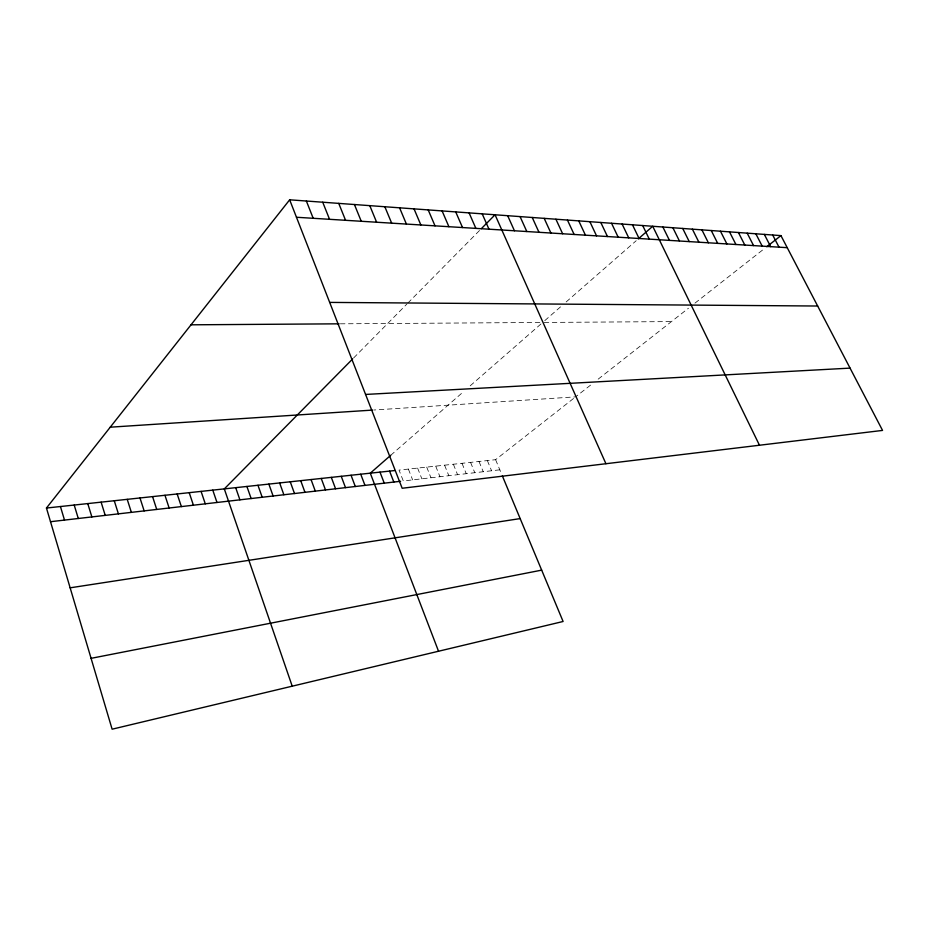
<?xml version="1.0" encoding="UTF-8"?>
<svg xmlns="http://www.w3.org/2000/svg" width="929" height="929" viewBox="0 0 929 929"><rect width="100%" height="100%" fill="white"/><g stroke="black" fill="none" stroke-linecap="round" stroke-linejoin="round"><path stroke-width="0.7" stroke-dasharray="4.64 3.48" d="M353.635 357.955L406.867 304.062M407.796 303.121L480.374 229.637M390.691 455.326L462.723 392.363M470.202 385.825L541.619 323.397M544.789 320.621L561.813 305.734M566.156 301.948L636.191 240.716M499.825 469.819L403.291 480.967L399.04 470.086L495.598 459.692L574.587 397.658M590.554 385.129L575.597 396.857L373.818 410.014M598.171 379.148L688.459 308.231M694.973 303.121L764.625 248.426M340.351 323.815L541.259 322.468M544.139 322.444L671.446 321.597M495.598 459.692L501.834 474.649M487.353 460.575L491.58 470.771M479.004 461.481L483.243 471.735M470.562 462.387L474.789 472.71M462.003 463.304L466.242 473.697M453.352 464.233L457.591 474.696M444.585 465.185L448.823 475.706M435.701 466.137L439.951 476.728M426.713 467.101L430.963 477.773M417.609 468.088L421.859 478.818M408.377 469.075L412.639 479.887"/><path stroke-width="1.39" d="M502.334 475.857L563.102 621.489L112.119 729.195L46.45 508.035L289.662 199.805L780.941 235.618L882.55 430.417L402.176 488.259L289.662 199.805M352.672 358.931L224.307 488.898L292.217 686.183M481.338 228.662L495.052 214.773L605.929 463.722M390.691 455.326L370.276 473.186L438.534 651.241M638.374 238.811L652.727 226.27L759.469 445.235M766.785 246.731L780.941 235.618M91.077 658.336L541.677 570.139M70.139 587.825L520.17 518.591M50.503 521.703L400.596 481.28M46.45 508.035L394.988 470.515M110.237 427.189L372.471 410.095M365.573 394.442L850.058 368.116M191.014 324.813L339.039 323.826M329.679 302.401L817.671 306.024M296.467 217.258L787.235 247.683M772.696 235.014L779.013 247.172M764.335 234.398L770.664 246.649M755.834 233.783L762.186 246.127M747.195 233.156L753.57 245.593M738.427 232.517L744.814 245.047M729.509 231.867L735.931 244.501M720.451 231.205L726.896 243.944M711.254 230.531L717.711 243.375M701.894 229.846L708.374 242.794M692.384 229.161L698.887 242.202M682.722 228.453L689.237 241.61M672.886 227.733L679.424 240.994M662.888 227.013L669.449 240.379M642.682 225.538L649.278 239.125M632.475 224.795L639.082 238.498M622.105 224.04L628.724 237.859M611.537 223.262L618.18 237.197M600.796 222.484L607.461 236.535M589.869 221.683L596.546 235.861M578.755 220.881L585.433 235.176M567.433 220.057L574.134 234.468M555.914 219.209L562.626 233.76M544.185 218.361L550.909 233.028M532.236 217.491L538.983 232.296M520.066 216.596L526.824 231.542M507.675 215.691L514.445 230.775M482.197 213.833L488.979 229.196M469.087 212.88L475.88 228.383M455.721 211.905L462.526 227.547M442.099 210.918L448.904 226.711M428.199 209.908L435.016 225.852M414.032 208.874L420.86 224.969M399.586 207.817L406.403 224.075M384.838 206.737L391.666 223.157M369.788 205.646L376.617 222.228M354.425 204.531L361.253 221.276M338.737 203.381L345.565 220.301M322.723 202.22L329.551 219.314M306.373 201.024L313.189 218.292M389.576 471.108L393.826 482.058M379.984 472.129L384.246 483.161M360.719 474.208L364.981 485.391M351.046 475.253L355.296 486.506M341.245 476.31L345.495 487.644M331.316 477.378L335.566 488.782M321.248 478.458L325.498 489.943M311.052 479.55L315.303 491.127M300.717 480.665L304.967 492.324M290.243 481.791L294.493 493.531M279.629 482.941L283.868 494.751M268.864 484.102L273.103 495.993M257.96 485.275L262.199 497.259M246.905 486.459L251.132 498.536M235.687 487.667L239.903 499.825M212.776 490.129L216.991 502.473M201.082 491.395L205.286 503.832M189.214 492.672L193.406 505.202M177.172 493.973L181.364 506.595M164.956 495.285L169.136 508M152.565 496.62L156.734 509.44M139.989 497.967L144.146 510.892M127.227 499.349L131.372 512.367M114.267 500.743L118.401 513.865M101.11 502.159L105.232 515.386M87.756 503.588L91.866 516.93M74.204 505.051L78.291 518.498M60.431 506.537L64.507 520.089"/></g></svg>
